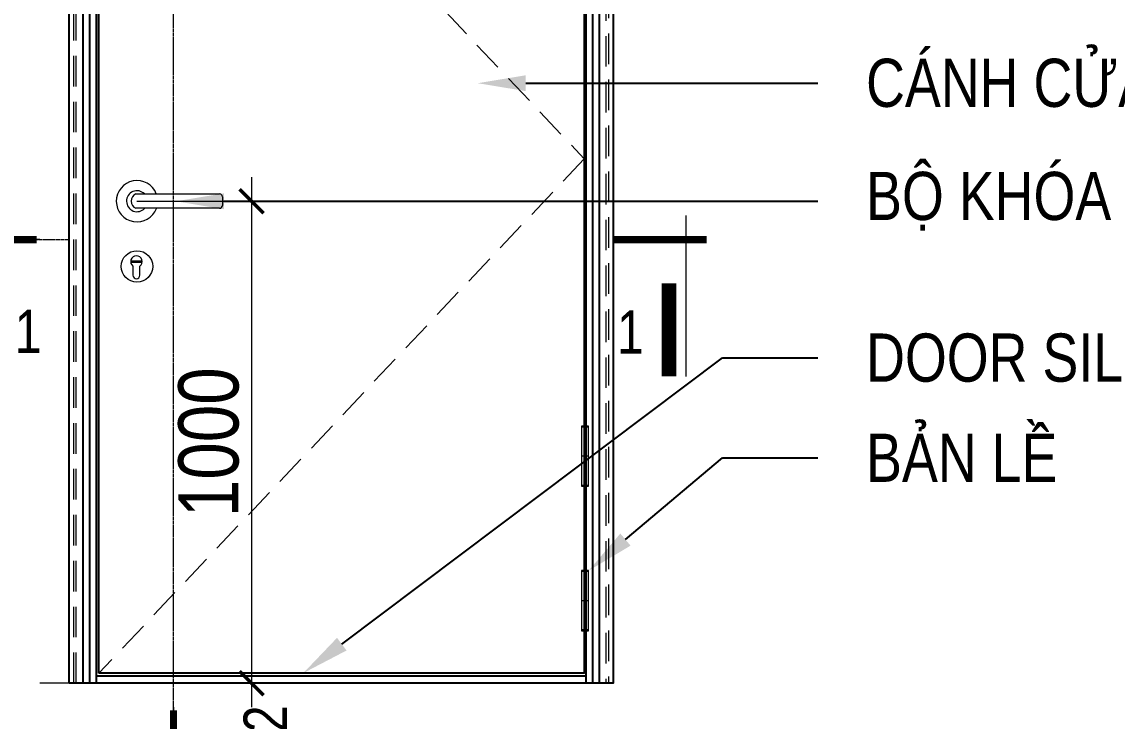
# Model space of a CAD drawing. Header units: millimetres. Extents: x -547695 to 905972, y -1055718 to 167349.
# Drawn here: x -529245 to -526971, y -1036976 to -1035525 of the extents above; entities that cross this region are included whole.
import ezdxf
from ezdxf import colors
from ezdxf.entities.mleader import LeaderData, LeaderLine
from ezdxf.enums import TextEntityAlignment as Align
from ezdxf.math import Vec2, Vec3

# ---------------------------------------------------------------- set-up
doc = ezdxf.new("R2010")
doc.units = ezdxf.units.MM
for name, pattern in [('CENTER', [50.8, 31.75, -6.35, 6.35, -6.35]), ('CENTER2', [1.125, 0.75, -0.125, 0.125, -0.125]), ('HIDDEN', [9.525, 6.35, -3.175]), ('PHANTOM', [2.5, 1.25, -0.25, 0.25, -0.25, 0.25, -0.25])]:
    doc.linetypes.add(name, pattern=pattern)
doc.layers.get('DEFPOINTS').update_dxf_attribs({"color": 1, "lineweight": 25})
for name, color, linetype, lineweight in [('A-DIMS', 8, 'Continuous', 9), ('A-FINE', 255, 'Continuous', 25), ('A-GRID', 250, 'CENTER', 15), ('A-HIDD', 45, 'HIDDEN', 9), ('A-LITE', 9, 'Continuous', 9), ('A-SYMBOLS', 10, 'Continuous', 13)]:
    doc.layers.add(name, color=color, linetype=linetype, lineweight=lineweight)
doc.styles.add('ARIAL', font='arial.ttf')
doc.styles.add('VTK_Arial', font='arial.ttf', dxfattribs={"width": 0.8})
doc.dimstyles.new('A-2.5-DIM50', dxfattribs={"dimscale": 50, "dimtxt": 2.5, "dimasz": 1, "dimexe": 1, "dimexo": 0, "dimgap": 0.5, "dimtad": 1, "dimdec": 0, "dimzin": 12, "dimdsep": 46, "dimtxsty": 'VTK_Arial', "dimblk": 'ARCHTICK', "dimcen": 0, "dimdle": 1, "dimclrd": 256, "dimclre": 256, "dimclrt": 7, "dimadec": 1, "dimazin": 3, "dimtfac": 1, "dimtdec": 0, "dimtmove": 0, "dimatfit": 2, "dimfxl": 20, "dimtolj": 1, "dimtzin": 0, "dimlwd": -1, "dimlwe": -1, "dimarcsym": 0})

# ---------------------------------------------------------------- blocks, each defined once
blk = doc.blocks.new('*U264')
for p, q in [((-4970.9, 166.1), (-4970.9, -945.4)), ((0, 166.1), (0, -945.4)), ((-500, 0), (166.1, 0))]:
    blk.add_line(p, q)
at = {"linetype": 'PHANTOM', "ltscale": 10}
blk.add_line((-396.9, 0), (-4470.9, 0), dxfattribs=at)
for points, const_width in [([(-4470.9, 0), (-5115.4, 0)], 50), ([(166.1, 0), (-478.4, 0)], 50), ([(-4855.6, -945.4), (-4855.6, -302.1)], 100), ([(-115.3, -945.4), (-115.3, -302.1)], 100)]:
    blk.add_lwpolyline(points, dxfattribs=dict(const_width=const_width))
at = {"style": 'ARIAL', "width": 0.8, "flags": 8}
for tag, p in [('1', (-4587.5, -879.6)), ('2', (-418.6, -875))]:
    blk.add_attdef(tag, text='', height=300, dxfattribs=at).set_placement(p, align=Align.BOTTOM_CENTER)
blk = doc.blocks.new('*U258')
for p, q in [((-8621.6, 166.1), (-8621.6, -945.4)), ((0, 166.1), (0, -945.4)), ((-500, 0), (166.1, 0))]:
    blk.add_line(p, q)
at = {"linetype": 'PHANTOM', "ltscale": 10}
blk.add_line((-396.9, 0), (-8121.6, 0), dxfattribs=at)
for points, const_width in [([(-8121.6, 0), (-8766.1, 0)], 50), ([(166.1, 0), (-478.4, 0)], 50), ([(-8506.4, -945.4), (-8506.4, -302.1)], 100), ([(-115.3, -945.4), (-115.3, -302.1)], 100)]:
    blk.add_lwpolyline(points, dxfattribs=dict(const_width=const_width))
at = {"style": 'ARIAL', "width": 0.8, "flags": 8}
for tag, p in [('1', (-8238.3, -878.4)), ('2', (-418.6, -873.7))]:
    blk.add_attdef(tag, text='', height=300, dxfattribs=at).set_placement(p, align=Align.BOTTOM_CENTER)
blk = doc.blocks.new('_ARCHTICK')
at = {"color": 0, "linetype": 'ByBlock', "const_width": 0.15}
blk.add_lwpolyline([(-0.5, -0.5), (0.5, 0.5)], dxfattribs=at)
blk = doc.blocks.new('*D639')
at = {"layer": 'A-DIMS', "transparency": 16777216}
for p, q in [((-528768.2, -1035847.5), (-528768.2, -1036947.5)), ((-529006.2, -1035897.5), (-528718.2, -1035897.5)), ((-529006.2, -1036897.5), (-528718.2, -1036897.5))]:
    blk.add_line(p, q, dxfattribs=at)
at = {"layer": 'DEFPOINTS', "color": 0, "transparency": 16777216}
for p in [(-529006.2, -1035897.5), (-529006.2, -1036897.5), (-528768.2, -1036897.5)]:
    blk.add_point(p, dxfattribs=at)
at = {"layer": 'A-DIMS', "transparency": 16777216, "xscale": 50, "yscale": 50, "zscale": 50}
for p, rotation in [((-528768.2, -1035897.5), 90), ((-528768.2, -1036897.5), 270)]:
    blk.add_blockref('_ARCHTICK', p, dxfattribs=dict(at, rotation=rotation))
at = {"layer": 'A-DIMS', "color": 7, "transparency": 16777216, "insert": (-528857, -1036397.5), "char_height": 125, "attachment_point": 5, "rotation": 90, "style": 'VTK_Arial'}
blk.add_mtext('\\A1;1000', dxfattribs=at)
blk = doc.blocks.new('KhoaTayCong_Phai')
for p, q in [((-2.4, 15.3), (171.6, 15.3)), ((177.6, 9.3), (177.6, -8.7)), ((171.6, -14.7), (-2.4, -14.7)), ((-11.2, -123.7), (8.6, -123.7)), ((-11.2, -126.9), (-11.2, -123.7)), ((8.6, -126.9), (-11.2, -126.9)), ((-8.3, -134.9), (-8.3, -153.5)), ((6.1, -153.5), (6.1, -134.9)), ((8.6, -123.7), (8.6, -126.9))]:
    blk.add_line(p, q)
blk.add_circle((0, -135.3), 32.6)
for centre, radius, start, end in [((0, 0), 42.9, 20.8432, 339.8952), ((0, 0), 21.7, 44.6889, 317.2039), ((4, 0.3), 16.3, 113.0274, 246.9726), ((171.6, 9.3), 6, 0, 90), ((171.6, -8.7), 6, 270, 0), ((-1.1, -125.3), 12, 306.8699, 233.1301), ((-1.1, -153.5), 7.2, 180, 360)]:
    blk.add_arc(centre, radius, start, end)
blk = doc.blocks.new('BanLe')
blk.add_line((7.5, 0), (-7.5, 0))
blk.add_lwpolyline([(7.5, 62.5), (-7.5, 62.5), (-7.5, -62.5), (7.5, -62.5)], close=True)
for points in [[(7.5, 60.5), (-7.5, 60.5)], [(7.5, -60.5), (-7.5, -60.5)]]:
    blk.add_lwpolyline(points)

msp = doc.modelspace()

# ---------------------------------------------------------------- linework, layer by layer
at = {"layer": 'A-GRID', "ltscale": 10}
msp.add_lwpolyline([(-528763.2, -1036897.5), (-536699.5, -1036897.5)], dxfattribs=at)

# ---------------------------------------------------------------- block references
at = {"layer": 'A-SYMBOLS', "linetype": 'CENTER2'}
ref = msp.add_blockref('*U264', (-529357.9, -1035977.2), dxfattribs=dict(at, xscale=-0.3, yscale=0.3, zscale=0.3))
ref.add_attrib('1', '1', dxfattribs={"layer": '0', "height": 90, "style": 'ARIAL', "width": 0.8, "flags": 8}).set_placement((-527981.6, -1036241.1), align=Align.BOTTOM_CENTER)
ref.add_attrib('2', '1', dxfattribs={"layer": '0', "height": 90, "style": 'ARIAL', "width": 0.8, "flags": 8}).set_placement((-529232.3, -1036239.7), align=Align.BOTTOM_CENTER)

# ---------------------------------------------------------------- next in the draw order: wipeouts: each hides what was drawn before it
msp.add_wipeout([(-529147.2, -1034682.5), (-528017.2, -1034682.5), (-528017.2, -1036897.5), (-529147.2, -1036897.5)]).dxf.layer = 'A-FINE'

# ---------------------------------------------------------------- next in the draw order: linework, layer by layer
for points in [[(-529147.2, -1036897.5), (-529147.2, -1034682.5), (-528017.2, -1034682.5), (-528017.2, -1036897.5)], [(-529118.2, -1036897.5), (-529118.2, -1034711.5), (-528046.2, -1034711.5), (-528046.2, -1036897.5)], [(-529104.2, -1036897.5), (-529104.2, -1034725.5), (-528060.2, -1034725.5), (-528060.2, -1036897.5)], [(-529090.2, -1036897.5), (-529090.2, -1034739.5), (-528074.2, -1034739.5), (-528074.2, -1036897.5)], [(-529085.2, -1036876.5), (-529085.2, -1034742.5), (-528077.2, -1034742.5), (-528077.2, -1036876.5)]]:
    msp.add_lwpolyline(points, close=True)
msp.add_lwpolyline([(-529090.2, -1036882.5), (-528074.2, -1036882.5)])
at = {"layer": 'A-HIDD', "ltscale": 10}
for points in [[(-529137.2, -1036897.5), (-529137.2, -1034692.5), (-528027.2, -1034692.5), (-528027.2, -1036897.5)], [(-529132.2, -1036897.5), (-529132.2, -1034697.5), (-528032.2, -1034697.5), (-528032.2, -1036897.5)]]:
    msp.add_lwpolyline(points, close=True, dxfattribs=at)
msp.add_lwpolyline([(-529085.2, -1034742.5), (-528077.2, -1035809.5), (-529085.2, -1036876.5)], dxfattribs=at)

# ---------------------------------------------------------------- next in the draw order: block references
at = {"layer": 'A-LITE'}
for name, p in [('KhoaTayCong_Phai', (-529006.2, -1035897.5)), ('BanLe', (-528075.7, -1036426.5)), ('BanLe', (-528075.7, -1036726.5))]:
    msp.add_blockref(name, p, dxfattribs=at)
at = {"layer": 'A-SYMBOLS', "linetype": 'CENTER2'}
ref = msp.add_blockref('*U258', (-528930.4, -1037097.1), dxfattribs=dict(at, xscale=-0.3, yscale=0.3, zscale=0.3, rotation=89.99999999999925))
ref.add_attrib('1', '2', dxfattribs={"layer": '0', "height": 90, "rotation": 90, "style": 'ARIAL', "width": 0.8, "flags": 8}).set_placement((-528666.5, -1034625.6), align=Align.BOTTOM_CENTER)
ref.add_attrib('2', '2', dxfattribs={"layer": '0', "height": 90, "rotation": 90, "style": 'ARIAL', "width": 0.8, "flags": 8}).set_placement((-528667.9, -1036971.5), align=Align.BOTTOM_CENTER)

# ---------------------------------------------------------------- next in the draw order: dimensions: what is measured, and where the dimension line sits
at = {"layer": 'A-DIMS'}
dim = msp.add_linear_dim(base=(-528768.2, -1036897.5), p1=(-529006.2, -1035897.5), p2=(-529006.2, -1036897.5), angle=90, dimstyle='A-2.5-DIM50', override={"dimpost": '\\X'}, dxfattribs=at)
dim.commit()
dim.dimension.update_dxf_attribs({"geometry": '*D639', "text_midpoint": (-528857, -1036397.5)})

# ---------------------------------------------------------------- next in the draw order: leaders
at = {"layer": 'A-SYMBOLS'}
ml = msp.add_multileader_mtext('Standard', dxfattribs=at)
ml.set_content('CÁNH CỬA', color=7, style='VTK_Arial')
ml.set_leader_properties()
ml.build(insert=Vec2(0, 0))
ml.multileader.update_dxf_attribs({"text_top_attachment_type": 0, "text_bottom_attachment_type": 0, "arrow_head_size": 100, "scale": 50})
ctx = ml.context
ctx.base_point, ctx.scale, ctx.char_height, ctx.arrow_head_size, ctx.landing_gap_size, ctx.plane_origin = Vec3(-527592, -1035652.6), 50, 100, 100, 100, Vec3(-529294.1, -1036358.2)
notes = []
notes.append((ctx, [(0, (1, 1, 0), (-527790.3, -1035652.6), (1, 0), 198.4, [(0, [(-528298.7, -1035652.6)], 256, [])])]))
ctx.mtext.insert, ctx.mtext.flow_direction = Vec3(-527492, -1035601.8), 5
ml = msp.add_multileader_mtext('Standard', dxfattribs=at)
ml.set_content('BỘ KHÓA', color=7, style='VTK_Arial')
ml.set_leader_properties()
ml.build(insert=Vec2(0, 0))
ml.multileader.update_dxf_attribs({"text_top_attachment_type": 0, "text_bottom_attachment_type": 0, "arrow_head_size": 100, "scale": 50})
ctx = ml.context
ctx.base_point, ctx.scale, ctx.char_height, ctx.arrow_head_size, ctx.landing_gap_size, ctx.plane_origin = Vec3(-527592, -1035897.6), 50, 100, 100, 100, Vec3(-529294.1, -1036603.2)
notes.append((ctx, [(0, (1, 1, 0), (-527790.3, -1035897.6), (1, 0), 198.4, [(0, [(-528925.7, -1035897.6)], 256, [])])]))
ctx.mtext.insert, ctx.mtext.flow_direction = Vec3(-527492, -1035836.5), 5
ml = msp.add_multileader_mtext('Standard', dxfattribs=at)
ml.set_content('DOOR SILL', color=7, style='VTK_Arial')
ml.set_leader_properties()
ml.build(insert=Vec2(0, 0))
ml.multileader.update_dxf_attribs({"text_top_attachment_type": 0, "text_bottom_attachment_type": 0, "arrow_head_size": 100, "scale": 50})
ctx = ml.context
ctx.base_point, ctx.scale, ctx.char_height, ctx.arrow_head_size, ctx.landing_gap_size, ctx.plane_origin = Vec3(-527592, -1036222.7), 50, 100, 100, 100, Vec3(-529294.1, -1037432.3)
notes.append((ctx, [(0, (1, 1, 0), (-527790.3, -1036222.7), (1, 0), 198.4, [(0, [(-528660.8, -1036876.5)], 256, [])])]))
ctx.mtext.insert, ctx.mtext.flow_direction = Vec3(-527492, -1036171.9), 5
ml = msp.add_multileader_mtext('Standard', dxfattribs=at)
ml.set_content('BẢN LỀ', color=7, style='VTK_Arial')
ml.set_leader_properties()
ml.build(insert=Vec2(0, 0))
ml.multileader.update_dxf_attribs({"text_top_attachment_type": 0, "text_bottom_attachment_type": 0, "arrow_head_size": 100, "scale": 50})
ctx = ml.context
ctx.base_point, ctx.scale, ctx.char_height, ctx.arrow_head_size, ctx.landing_gap_size, ctx.plane_origin = Vec3(-527592, -1036429.8), 50, 100, 100, 100, Vec3(-529294.1, -1037068.6)
notes.append((ctx, [(0, (1, 1, 0), (-527790.3, -1036429.8), (1, 0), 198.4, [(0, [(-528068.2, -1036664)], 256, [])])]))
ctx.mtext.insert, ctx.mtext.flow_direction = Vec3(-527492, -1036379.8), 5
for ctx, leaders in notes:
    for number, flags, end, landing, length, lines in leaders:
        leader = LeaderData()
        leader.index, (leader.has_last_leader_line, leader.has_dogleg_vector, leader.attachment_direction) = number, flags
        leader.last_leader_point, leader.dogleg_vector, leader.dogleg_length = Vec3(end), Vec3(landing), length
        for number, points, colour, breaks in lines:
            line = LeaderLine()
            line.index, line.vertices, line.color, line.breaks = number, Vec3.list(points), colors.encode_raw_color(colour), breaks
            leader.lines.append(line)
        ctx.leaders.append(leader)

doc.saveas('drawing.dxf')
